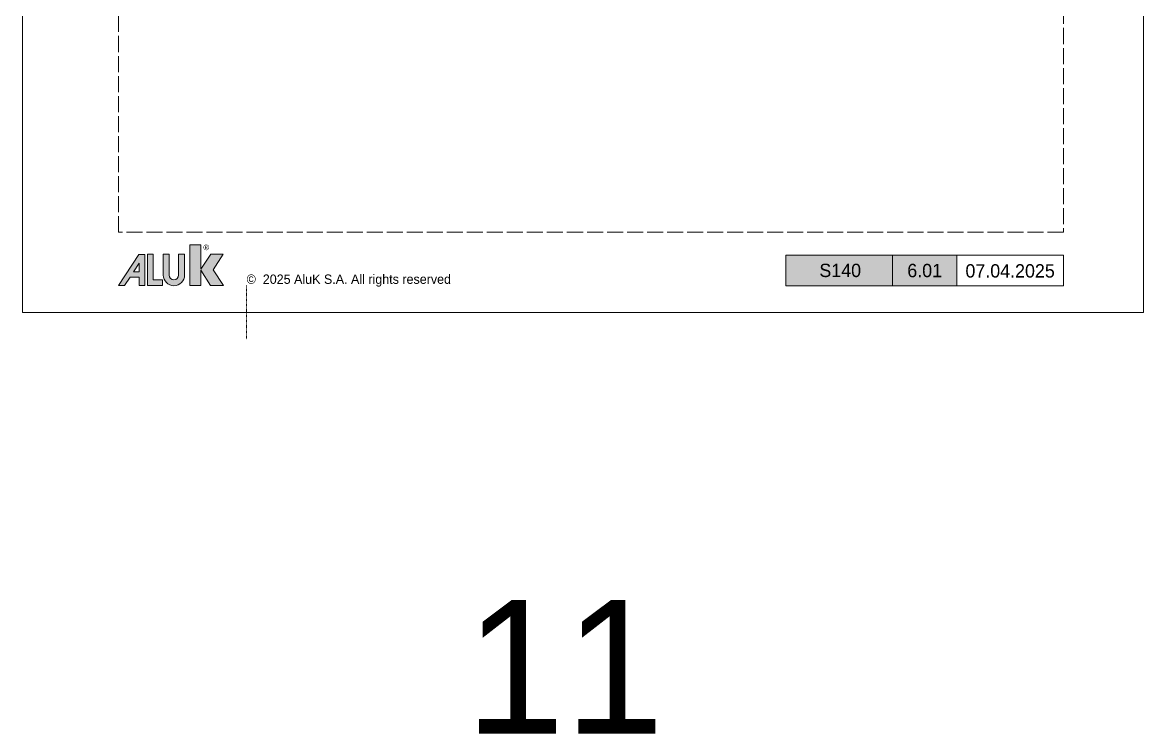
# Model space of a CAD drawing. Header units: millimetres. Extents: x -576 to 4430, y -1196 to 2690.
# Drawn here: x 0 to 210, y -78.9 to 54.3 of the extents above; entities that cross this region are included whole.
import ezdxf
from ezdxf.enums import TextEntityAlignment as Align

# ---------------------------------------------------------------- set-up
doc = ezdxf.new("R2010")
doc.units = ezdxf.units.MM
doc.header["$LTSCALE"] = 0.25
doc.header["$MEASUREMENT"] = 0
for name, pattern in [('ACAD_ISO02W100', [15, 12, -3]), ('DOT2', [0.125, 0, -0.125]), ('HIDDEN', [9.525, 6.35, -3.175])]:
    doc.linetypes.add(name, pattern=pattern)
doc.layers.get('0').update_dxf_attribs({"lineweight": 5})
doc.layers.add('01_ALUK Logo', color=7, linetype='Continuous')
doc.layers.add('01_External Border', color=150, linetype='Continuous', lineweight=20)
doc.layers.add('01_Text', color=40, linetype='Continuous', lineweight=25)
doc.layers.add('01_Fill Border Grey', color=7, linetype='Continuous', true_color=0x555655)
doc.layers.add('01_Fill Border Red', color=7, linetype='Continuous', lineweight=20, true_color=0xe2001a)
doc.layers.add('01_Text [White]', color=7, linetype='Continuous', lineweight=25, true_color=0xffffff)
doc.layers.add('02_Block Frame', color=7, linetype='Continuous', lineweight=5, true_color=0xe2001a, plot=False)
doc.layers.add('02_Layout Grid', color=252, linetype='DOT2', lineweight=5, plot=False, transparency=0.5)
doc.styles.add('ALUK Main&Secondary Titles', font='GOTHIC.TTF')
doc.styles.add('Aluk Text', font='GOTHIC.TTF')
doc.styles.get("Standard").update_dxf_attribs({"font": 'arial.ttf'})

# ---------------------------------------------------------------- blocks, each defined once
blk = doc.blocks.new('serie_')
at = {"layer": '01_Text [White]', "color": 7, "true_color": 0xffffff, "insert": (10, -2.87), "char_height": 2.5, "attachment_point": 5, "style": 'ALUK Main&Secondary Titles'}
blk.add_mtext_dynamic_manual_height_columns('S140', width=20, gutter_width=12.5, heights=[0], dxfattribs=at)
blk = doc.blocks.new('A$C14581')
at = {"layer": '01_Text', "insert": (0, -0.19), "char_height": 2, "attachment_point": 7, "style": 'Aluk Text'}
blk.add_mtext_dynamic_manual_height_columns('{\\fPoppins|b0|i0|c0|p2;\\H0.875x;©  2025 AluK S.A. All rights reserved}', width=51.3351, gutter_width=204.25, heights=[0], dxfattribs=at)
blk = doc.blocks.new('AluK Logo')
at = {"layer": '01_ALUK Logo', "true_color": 0xe2001a}
h = blk.add_hatch(color=242, dxfattribs=at)
h.dxf.hatch_style = 1
h.paths.add_polyline_path([(18.02, 3.04), (19.92, 5.98), (17.56, 5.98), (15.66, 3.11), (15.66, 7.76), (13.58, 7.76), (13.58, 0), (15.66, 0), (15.66, 2.93), (17.53, 0), (20, 0)])
at = {"layer": '01_ALUK Logo', "true_color": 0x323338}
h = blk.add_hatch(color=250, dxfattribs=at)
h.dxf.hatch_style = 1
h.paths.add_polyline_path([(3.94, 0), (5.02, 0), (5.02, 5.96), (3.87, 5.96), (0, 0), (1.15, 0), (2.2, 1.63), (3.94, 1.63)])
h.paths.add_polyline_path([(3.95, 2.64), (2.86, 2.64), (3.95, 4.31)], flags=16)
h = blk.add_hatch(color=250, dxfattribs=at)
h.dxf.hatch_style = 1
h.paths.add_polyline_path([(6.62, 1.12), (6.62, 5.97), (5.53, 5.97), (5.53, 0), (8.38, 0), (8.38, 1.12)])
h = blk.add_hatch(color=250, dxfattribs=at)
h.dxf.hatch_style = 1
h.paths.add_polyline_path([(12.57, 5.97), (11.43, 5.97), (11.43, 2.02, -1), (9.65, 2.02), (9.65, 5.97), (8.52, 5.97), (8.52, 2.02, 0.999791), (12.57, 2.02)])
at = {"layer": '01_ALUK Logo', "color": 242, "lineweight": 0, "true_color": 0xe2001a}
blk.add_lwpolyline([(17.53, 0), (20, 0), (18.02, 3.04), (19.92, 5.98), (17.56, 5.98), (15.66, 3.11), (15.66, 7.76), (13.58, 7.76), (13.58, 0), (15.66, 0), (15.66, 2.93)], close=True, dxfattribs=at)
at = {"layer": '01_ALUK Logo', "color": 250, "lineweight": 0, "true_color": 0x323338}
for points in [[(2.2, 1.63), (3.94, 1.63), (3.94, 0), (5.02, 0), (5.02, 5.96), (3.87, 5.96), (0, 0), (1.15, 0)], [(2.86, 2.64), (3.95, 4.31), (3.95, 2.64)], [(8.38, 0), (8.38, 1.12), (6.62, 1.12), (6.62, 5.97), (5.53, 5.97), (5.53, 0)]]:
    blk.add_lwpolyline(points, close=True, dxfattribs=at)
blk.add_lwpolyline([(9.65, 2.02), (9.65, 5.97), (8.52, 5.97), (8.52, 2.02, 1), (12.57, 2.02), (12.57, 5.97), (11.43, 5.97), (11.43, 2.02, -1)], format="xyb", close=True, dxfattribs=at)
at = {"layer": '01_ALUK Logo', "color": 242, "lineweight": 0, "true_color": 0xe2001a, "insert": (16.69, 7.28), "char_height": 1.06, "attachment_point": 5}
blk.add_mtext_dynamic_manual_height_columns('®', width=0.2845, gutter_width=0.756, heights=[0], dxfattribs=at)
blk = doc.blocks.new('PAGE dispari')
at = {"layer": '01_Fill Border Red', "ltscale": 0.25}
h = blk.add_hatch(color=256, dxfattribs=at)
h.dxf.hatch_style = 1
h.paths.add_polyline_path([(200, 107), (200, 297), (210, 297), (210, 107)])
at = {"layer": '02_Block Frame'}
for p, q in [((200, 107), (200, 297)), ((208, 107), (200, 107))]:
    blk.add_line(p, q, dxfattribs=at)
at = {"layer": '02_Block Frame', "linetype": 'ACAD_ISO02W100'}
blk.add_line((195, 266), (18, 266), dxfattribs=at)
at = {"layer": '02_Block Frame'}
blk.add_lwpolyline([(0, 0), (0, 297), (210, 297), (210, 0)], close=True, dxfattribs=at)
at = {"layer": '02_Block Frame', "linetype": 'ACAD_ISO02W100'}
blk.add_lwpolyline([(18, 15), (18, 282), (195, 282), (195, 15)], close=True, dxfattribs=at)
at = {"layer": '02_Layout Grid', "linetype": 'HIDDEN', "ltscale": 0.25}
for p, q in [((204, 107), (204, 297)), ((200, 109), (208, 109))]:
    blk.add_line(p, q, dxfattribs=at)
at = {"layer": '02_Layout Grid', "color": 6, "ltscale": 0.25}
blk.add_line((42, 5), (42, -5), dxfattribs=at)
at = {"layer": '01_ALUK Logo', "xscale": 0.9841678626162992, "yscale": 0.9841678626162992, "zscale": 0.9841678626162992}
blk.add_blockref('AluK Logo', (18, 5), dxfattribs=at)
at = {"layer": '01_Text'}
blk.add_blockref('A$C14581', (42, 5), dxfattribs=at)
at = {"layer": '01_Text [White]', "color": 7, "true_color": 0xffffff, "insert": (204, 109), "char_height": 2.5, "attachment_point": 4, "rotation": 90, "style": 'ALUK Main&Secondary Titles'}
blk.add_mtext_dynamic_manual_height_columns('NODI TIPICI\\P{\\fCentury Gothic|b0|i1|c0|p34;TYPICAL DETAIL}', width=120.6297, gutter_width=15, heights=[0], dxfattribs=at)

msp = doc.modelspace()

# ---------------------------------------------------------------- hatches: boundary and pattern name
at = {"layer": '01_Fill Border Grey', "ltscale": 0.25}
h = msp.add_hatch(color=256, dxfattribs=at)
h.dxf.hatch_style = 1
h.paths.add_polyline_path([(175, 4.965), (143, 4.965), (143, 10.71), (175, 10.71)])

# ---------------------------------------------------------------- linework, layer by layer
at = {"layer": '01_External Border'}
for points in [[(163, 4.965), (143, 4.965), (143, 10.71), (163, 10.71)], [(175, 4.965), (163, 4.965), (163, 10.71), (175, 10.71)], [(195, 4.965), (175, 4.965), (175, 10.71), (195, 10.71)]]:
    msp.add_lwpolyline(points, close=True, dxfattribs=at)

# ---------------------------------------------------------------- block references
msp.add_blockref('PAGE dispari', (0, 0))
at = {"layer": '01_Text [White]', "color": 7, "true_color": 0xffffff}
msp.add_blockref('serie_', (143.182, 10.71), dxfattribs=at)

# ---------------------------------------------------------------- texts
at = {"layer": '01_Text', "ltscale": 0.25, "insert": (82.981, -53.871), "char_height": 25, "attachment_point": 1, "style": 'Aluk Text'}
msp.add_mtext_dynamic_manual_height_columns('11', width=46.83298, gutter_width=12.5, heights=[0], dxfattribs=at)
at = {"layer": '01_Text', "style": 'ALUK Main&Secondary Titles'}
msp.add_attdef('07.04.2025', text='', height=2.5, dxfattribs=at).set_placement((185, 7.771), align=Align.MIDDLE)
at = {"layer": '01_Text [White]', "color": 7, "ltscale": 0.25, "true_color": 0xffffff, "style": 'Aluk Text'}
msp.add_attdef('6.01', text='', height=2.5, dxfattribs=at).set_placement((169, 7.835), align=Align.MIDDLE)

doc.saveas('drawing.dxf')
